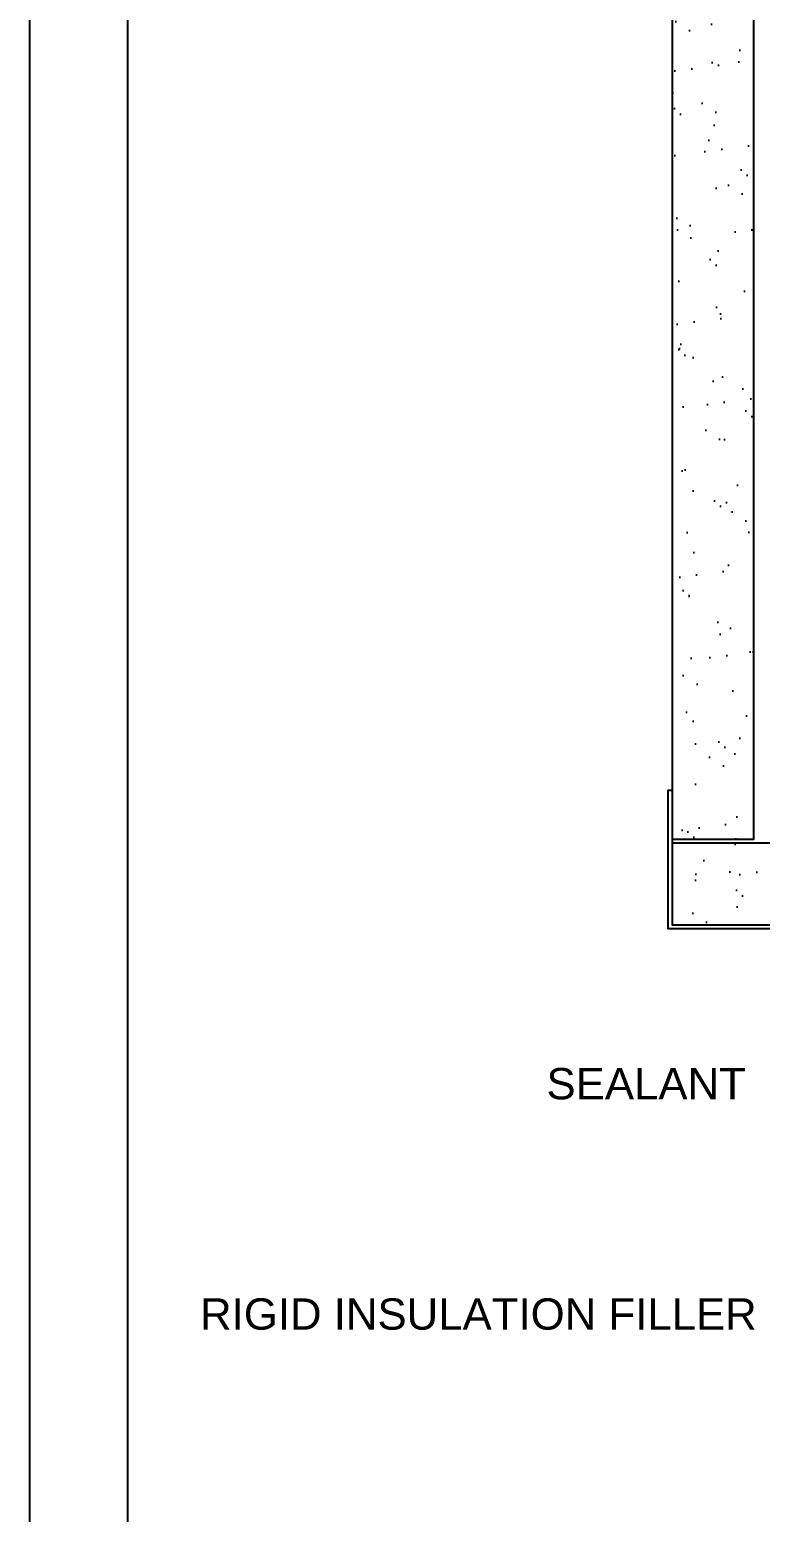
# Model space of a CAD drawing. Extents: x -129 to 26, y 0 to 100.
# Drawn here: x 0 to 5.6, y 11.25 to 22.62 of the extents above; entities that cross this region are included whole.
import ezdxf

# ---------------------------------------------------------------- set-up
doc = ezdxf.new("R2010")
doc.units = 0
doc.header["$LTSCALE"] = 1.5
doc.header["$MEASUREMENT"] = 0
doc.layers.get('DEFPOINTS').update_dxf_attribs({"linetype": 'CONTINUOUS'})
for name, color, linetype in [('8X11-TTB$0$B', 7, 'CONTINUOUS'), ('A-GYP_BOARD', 252, 'CONTINUOUS'), ('HATCH', 252, 'CONTINUOUS'), ('TEXT', 7, 'CONTINUOUS')]:
    doc.layers.add(name, color=color, linetype=linetype)
doc.styles.add('DETAILS', font='sanss___.ttf', dxfattribs={"height": 1})

msp = doc.modelspace()

# ---------------------------------------------------------------- hatches: boundary and pattern name
at = {"layer": 'HATCH'}
h = msp.add_hatch(dxfattribs=at)
h.set_pattern_fill('AR-SAND,_O', color=256, scale=0.25)
h.set_pattern_definition([(37.50000000000001, (2.547859988629898, 4.506834894329667), (-0.01574833952740204, 0.4817059422532897), [0, -0.38, 0, -0.425, 0, -0.40625]), (7.499999999999999, (2.547859988629898, 4.506834894329667), (0.4424441763169318, 0.7055365163074351), [0, -0.205, 0, -0.3425, 0, -0.13125]), (327.5, (2.240359988629893, 4.506834894329667), (0.7785354654378738, 0.001414763384241124), [0, -0.125, 0, -0.45, 0, -0.5875]), (317.5, (2.240359988629893, 4.506834894329667), (0.7515316511430733, 0.2194188912335623), [0, -0.0625, 0, -0.295, 0, -0.3375])])
h.paths.add_polyline_path([(5.547389124385236, 28.06133422205118), (4.922389124385236, 28.06133422205118), (4.922389124384881, 16.4129959766586), (5.547389124384881, 16.4129959766586)])
h.paths.add_polyline_path([(11.67238912438488, 16.5067459766586), (12.29738912438488, 16.5067459766586), (12.29738912438505, 28.06133422205118), (11.67238912438505, 28.06133422205118)])
h = msp.add_hatch(dxfattribs=at)
h.set_pattern_fill('AR-SAND,_O', color=256, scale=0.25)
h.set_pattern_definition([(37.50000000000001, (40.9415889428229, 4.63323675991797), (-0.01574833952740204, 0.4817059422532897), [0, -0.38, 0, -0.425, 0, -0.40625]), (7.499999999999999, (40.9415889428229, 4.63323675991797), (0.4424441763169318, 0.7055365163074351), [0, -0.205, 0, -0.3425, 0, -0.13125]), (327.5, (40.6340889428229, 4.63323675991797), (0.7785354654378738, 0.001414763384241124), [0, -0.125, 0, -0.45, 0, -0.5875]), (317.5, (40.6340889428229, 4.63323675991797), (0.7515316511430733, 0.2194188912335623), [0, -0.0625, 0, -0.295, 0, -0.3375])])
h.paths.add_polyline_path([(8.555817724358203, 16.02159243707693), (8.381687055556199, 16.3817459766586), (4.922389124384881, 16.3817459766586), (4.922389124384881, 15.7567459766586), (8.555817724358203, 15.7567459766586)])

# ---------------------------------------------------------------- linework, layer by layer
at = {"layer": '8X11-TTB$0$B', "color": 7}
msp.add_line((0.7499999999999893, 32.25), (0.75, 0.7499999999999964), dxfattribs=at)
at = {"layer": 'A-GYP_BOARD'}
for points in [[(4.922389124385236, 28.06133422205118), (4.922389124384881, 16.4129959766586), (5.547389124384881, 16.4129959766586), (5.547389124385236, 28.06133422205118)], [(8.555817724358203, 16.02159243707693), (8.381687055556199, 16.3817459766586), (4.922389124384881, 16.3817459766586), (4.922389124384881, 15.7567459766586), (8.555817724358203, 15.7567459766586), (8.555817724358203, 16.02159243707693)]]:
    msp.add_lwpolyline(points, dxfattribs=at)
msp.add_lwpolyline([(4.922389124384881, 16.7879959766586), (4.922389124384881, 15.7567459766586), (5.953639124384881, 15.7567459766586), (5.953639124384881, 15.7254959766586), (4.891139124384881, 15.7254959766586), (4.891139124384881, 16.7879959766586)], close=True, dxfattribs=at)
at = {"layer": 'DEFPOINTS'}
msp.add_line((-5.329070518200751e-15, 33), (0, -3.552713678800501e-15), dxfattribs=at)

# ---------------------------------------------------------------- texts
at = {"layer": 'TEXT', "char_height": 0.239976, "width": 5.031191150130255, "attachment_point": 3, "style": 'DETAILS'}
for s, insert in [('SEALANT', (5.487337249069976, 14.65889350987567)), ('RIGID INSULATION FILLER', (5.570642022376106, 12.89362059230511, 1.489998413730485e-09))]:
    msp.add_mtext(s, dxfattribs=dict(at, insert=insert))

doc.saveas('drawing.dxf')
